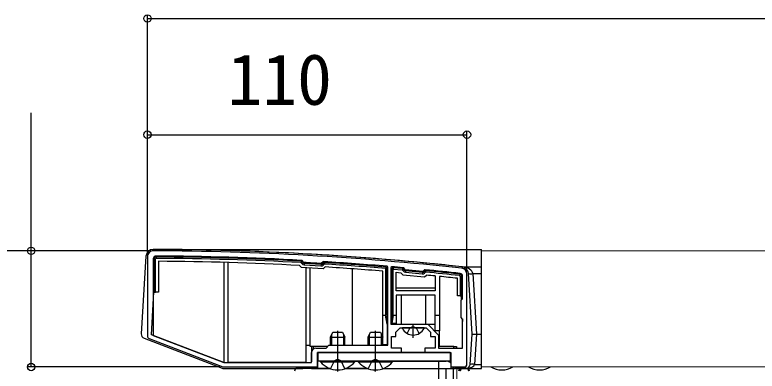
# Model space of a CAD drawing. Units: millimetres, scale not verified. Extents: x -1050 to 1050, y -1566 to 1557.
# Drawn here: x -551.6 to -296.1, y 1197.4 to 1320.1 of the extents above; entities that cross this region are included whole.
import ezdxf
from ezdxf.enums import TextEntityAlignment as Align

# ---------------------------------------------------------------- set-up
doc = ezdxf.new("R2010")
doc.units = ezdxf.units.MM
doc.header["$LTSCALE"] = 8
for name, color, linetype in [('0-3_YKK_11', 7, 'Continuous'), ('0-5_YKK_13', 4, 'Continuous'), ('0-6_YKK_D', 6, 'Continuous')]:
    doc.layers.add(name, color=color, linetype=linetype)
doc.layers.add('0-4_YKK_12', color=2, linetype='Continuous', lineweight=18)
doc.styles.add('ＭＳ ゴシック', font='')
doc.styles.get('ＭＳ ゴシック').set_extended_font_data('MS Gothic')

msp = doc.modelspace()

# ---------------------------------------------------------------- linework, layer by layer
at = {"layer": '0-3_YKK_11'}
for p, q in [((-506, 1236.8), (-506, 1209.487)), ((-421.874, 1233.342), (-422.2, 1233.043)), ((-396, 1199.8), (-396, 1230.8)), ((-505.359, 1208.553), (-480, 1198.8))]:
    msp.add_line(p, q, dxfattribs=at)
for points in [[(-504, 1235.996), (-504, 1209.638), (-479.721, 1200.3)], [(-452.015, 1234.771), (-452.223, 1234.871), (-452.713, 1235.422), (-452.921, 1235.522)], [(-445.289, 1235.076), (-445.507, 1235.001), (-446.057, 1234.511), (-446.275, 1234.436)], [(-448, 1205.3), (-444.5, 1205.3), (-443.5, 1206.3), (-423.2, 1206.3), (-423.2, 1233.179), (-423.475, 1233.478)], [(-422.2, 1233.043), (-422.2, 1213.5), (-414.5, 1213.5), (-409.503, 1213.5), (-405.8, 1209.797), (-405.8, 1205.3), (-397.5, 1205.3), (-397.5, 1215.3), (-398, 1215.8), (-398, 1221.8), (-397.5, 1222.3), (-397.5, 1230.05)], [(-410.369, 1232.286), (-410.59, 1232.218), (-411.244, 1231.675), (-417.218, 1232.229), (-417.768, 1232.892), (-417.972, 1232.999)], [(-480, 1198.8), (-447.5, 1198.8), (-447.5, 1203.8), (-418.5, 1203.8), (-418.5, 1205.3), (-422, 1205.3), (-422, 1209.3), (-420.5, 1209.3), (-420.5, 1210.8), (-419, 1212.3), (-414.958, 1212.3), (-414.775, 1212.42), (-414.225, 1212.42), (-414.042, 1212.3), (-410, 1212.3), (-408.5, 1210.8), (-408.5, 1209.3), (-407, 1209.3), (-407, 1205.3), (-410.5, 1205.3), (-410.5, 1203.8), (-401.5, 1203.8), (-401.5, 1198.8), (-397, 1198.8)], [(-479.721, 1200.3), (-449.5, 1200.3), (-449.5, 1203.8)]]:
    msp.add_lwpolyline(points, dxfattribs=at)
for centre, radius, start, end in [((-504, 1236.8), 2, 89.80939, 179.99999), ((-503, 1235.996), 1, 89.75176, 180), ((-507.32, 238.809), 999.997, 83.71122, 89.80938), ((-507.32, 238.806), 998.2, 86.87597, 89.75176), ((-507.319, 238.823), 997.482, 86.49138, 86.82169), ((-507.322, 238.79), 998.215, 85.18167, 86.43713), ((-507.314, 238.881), 998.124, 84.86459, 85.08947), ((-507.32, 238.81), 998.195, 83.73506, 84.42628), ((-398, 1230.8), 2, 359.99999, 83.71124), ((-398.5, 1230.05), 1, 359.99999, 83.73507), ((-505, 1209.487), 1, 180.00003, 248.9625), ((-448, 1203.8), 1.5, 90.00001, 179.99999), ((-397, 1199.8), 1, 270.00001, 359.99999)]:
    msp.add_arc(centre, radius, start, end, dxfattribs=at)
at = {"layer": '0-4_YKK_12'}
for p, q in [((-391, 1198.8), (-391, 1238.8)), ((71.5, 1238.8), (-391, 1238.8)), ((-401.5, 1200.8), (-447.5, 1200.8)), ((71.5, 1198.8), (-391, 1198.8)), ((-399.5, 1198.3), (-399.5, 1051.8))]:
    msp.add_line(p, q, dxfattribs=at)
at = {"layer": '0-5_YKK_13'}
for p, q in [((-503.987, 1239.3), (-391, 1239.3)), ((-391, 1233.285), (-391, 1239.3)), ((-506.495, 1236.953), (-508.131, 1210.207)), ((-503.7, 1235.996), (-503.2, 1235.996)), ((-502.997, 1236.696), (-502.999, 1236.196)), ((-479.721, 1234.823), (-479.721, 1200.3)), ((-478.221, 1200.3), (-478.221, 1234.781)), ((-453.108, 1235.232), (-453.135, 1234.733)), ((-453.135, 1234.733), (-452.756, 1234.306)), ((-452.383, 1234.639), (-452.756, 1234.306)), ((-452.038, 1234.472), (-452.067, 1233.973)), ((-446.243, 1234.133), (-452.038, 1234.472)), ((-445.456, 1234.638), (-445.882, 1234.259)), ((-445.882, 1234.259), (-445.549, 1233.885)), ((-445.549, 1233.885), (-445.123, 1234.264)), ((-445.456, 1234.638), (-445.123, 1234.264)), ((-445.092, 1234.763), (-445.123, 1234.264)), ((-445.092, 1234.763), (-445.073, 1235.063)), ((-452.067, 1233.973), (-446.272, 1233.634)), ((-451.5, 1232.938), (-451.5, 1206.3)), ((-450, 1206.3), (-450, 1232.85)), ((-446.243, 1234.133), (-446.272, 1233.634)), ((-435.5, 1232.614), (-435.5, 1206.3)), ((-423.958, 1233.217), (-424, 1232.719)), ((-424, 1232.719), (-424, 1216.6)), ((-423.5, 1232.719), (-424, 1232.719)), ((-423.5, 1213.6), (-423.5, 1232.719)), ((-421.9, 1232.497), (-421.4, 1232.497)), ((-421.9, 1232.497), (-421.9, 1213.8)), ((-421.356, 1232.995), (-421.4, 1232.497)), ((-418.208, 1232.718), (-421.356, 1232.995)), ((-418.208, 1232.718), (-418.252, 1232.22)), ((-417.503, 1232.102), (-417.888, 1231.782)), ((-417.165, 1231.923), (-417.211, 1231.425)), ((-411.356, 1231.384), (-417.165, 1231.923)), ((-410.56, 1231.855), (-410.99, 1231.498)), ((-410.56, 1231.855), (-410.241, 1231.47)), ((-410.192, 1231.967), (-410.241, 1231.47)), ((-397.562, 1233.285), (-391, 1233.285)), ((-391, 1230.953), (-391, 1233.285)), ((-420.4, 1231.405), (-418.755, 1231.261)), ((-420.4, 1225), (-420.4, 1231.405)), ((-418.755, 1231.261), (-418.128, 1230.506)), ((-418.128, 1230.506), (-410.67, 1229.814)), ((-417.211, 1231.425), (-411.402, 1230.886)), ((-411.356, 1231.384), (-411.402, 1230.886)), ((-410.99, 1231.498), (-410.671, 1231.113)), ((-410.671, 1231.113), (-410.241, 1231.47)), ((-410.67, 1229.814), (-409.923, 1230.434)), ((-407, 1230.142), (-407, 1225)), ((-405.5, 1229.989), (-405.5, 1216.6)), ((-399.3, 1223.3), (-399.3, 1229.333)), ((-398.513, 1230.756), (-398.567, 1230.259)), ((-397.8, 1229.961), (-398.3, 1229.961)), ((-398.3, 1229.961), (-398.3, 1223.3)), ((-397.8, 1223.3), (-397.8, 1229.961)), ((-394.23, 1210.115), (-395.505, 1230.953)), ((-394.007, 1230.953), (-392.733, 1210.115)), ((-394.007, 1230.953), (-391, 1230.953)), ((-391, 1210.115), (-391, 1230.953)), ((-407, 1226), (-420.4, 1226)), ((-407, 1225), (-420.4, 1225)), ((-418.683, 1223.5), (-418.683, 1213.5)), ((-410.317, 1223.5), (-410.317, 1213.5)), ((-398.3, 1223.3), (-399.3, 1223.3)), ((-398.3, 1223.3), (-397.8, 1223.3)), ((-398.042, 1223.3), (-397.953, 1221.837)), ((-504.644, 1209.886), (-504, 1220.42)), ((-425, 1216.6), (-424, 1216.6)), ((-423.5, 1213.6), (-424, 1216.6)), ((-421.4, 1216.6), (-421.867, 1213.8)), ((-421.4, 1216.6), (-420.4, 1216.6)), ((-420.4, 1216.6), (-420.4, 1213.8)), ((-407, 1216.6), (-405.5, 1216.6)), ((-405.5, 1216.6), (-405.5, 1211.3)), ((-421.9, 1213.8), (-421.867, 1213.8)), ((-420.4, 1213.8), (-421.867, 1213.8)), ((-397.556, 1215.35), (-397.5, 1214.435)), ((-440.5, 1197.3), (-440.5, 1211.3)), ((-427.5, 1197.3), (-427.5, 1211.3)), ((-423.5, 1213.6), (-423.5, 1206.6)), ((-418.683, 1213.5), (-410.317, 1213.5)), ((-410.904, 1212.3), (-418.096, 1212.3)), ((-416.55, 1210.334), (-415.645, 1212.149)), ((-414.5, 1212.758), (-415.645, 1212.149)), ((-414.5, 1208.8), (-414.5, 1213.5)), ((-414.5, 1212.758), (-413.355, 1212.149)), ((-412.45, 1210.334), (-413.355, 1212.149)), ((-410.317, 1213.5), (-407, 1213.5)), ((-405.5, 1205.8), (-405.5, 1211.3)), ((-507.172, 1208.715), (-480.231, 1198.353)), ((-479.721, 1200.3), (-504.644, 1209.886)), ((-443, 1209.1), (-442.2, 1210.8)), ((-443, 1206.3), (-443, 1209.1)), ((-443, 1209.1), (-438, 1209.1)), ((-442.567, 1206.3), (-442.567, 1210.02)), ((-442.2, 1210.8), (-438.8, 1210.8)), ((-438.8, 1210.8), (-438, 1209.1)), ((-438.433, 1206.3), (-438.433, 1210.02)), ((-438, 1206.3), (-438, 1209.1)), ((-430, 1209.1), (-429.2, 1210.8)), ((-430, 1206.3), (-430, 1209.1)), ((-430, 1209.1), (-425, 1209.1)), ((-429.567, 1206.3), (-429.567, 1210.02)), ((-429.2, 1210.8), (-425.8, 1210.8)), ((-425.8, 1210.8), (-425, 1209.1)), ((-425.433, 1206.3), (-425.433, 1210.02)), ((-425, 1206.3), (-425, 1209.1)), ((-394.867, 1199.708), (-394.23, 1210.115)), ((-392.733, 1210.115), (-391, 1210.115)), ((-391, 1199.708), (-391, 1210.115)), ((-451.5, 1206.3), (-450, 1206.3)), ((-451.5, 1206.3), (-451.5, 1200.3)), ((-450, 1205.8), (-450, 1206.3)), ((-425, 1206.6), (-423.5, 1206.6)), ((-449.5, 1205.8), (-450, 1205.8)), ((-449.5, 1205.8), (-449.5, 1200.6)), ((-449, 1205.8), (-449.5, 1205.8)), ((-449, 1205.8), (-449, 1204.918)), ((-444, 1205.8), (-449, 1205.8)), ((-400.5, 1205.8), (-405.5, 1205.8)), ((-401.703, 1200.8), (-401.703, 1203.8)), ((-400.5, 1205.3), (-400.5, 1205.8)), ((-400.499, 1205.8), (-400.5, 1205.8)), ((-400.499, 1205.3), (-400.499, 1205.8)), ((-400.499, 1205.8), (-399.561, 1205.8)), ((-399.561, 1205.8), (-399.561, 1205.3)), ((-440.5, 1201.544), (-441.645, 1200.935)), ((-440.5, 1201.544), (-439.355, 1200.935)), ((-427.5, 1201.544), (-428.645, 1200.935)), ((-427.5, 1201.544), (-426.355, 1200.935)), ((-401.5, 1203.5), (-401.5, 1198.3)), ((-453, 1200.3), (-478.221, 1200.3)), ((-452.5, 1200.3), (-453, 1200.3)), ((-453, 1198.3), (-453, 1198.8)), ((-451.5, 1200.3), (-452.5, 1200.3)), ((-452.5, 1198.3), (-452.5, 1198.8)), ((-449, 1198.8), (-449, 1198.3)), ((-401.5, 1200.8), (-447.5, 1200.8)), ((-434.6, 1200.8), (-446.4, 1200.8)), ((-446.4, 1200.552), (-446.4, 1200.8)), ((-446.4, 1200.552), (-434.6, 1200.552)), ((-443, 1198.217), (-441.645, 1200.935)), ((-438, 1198.217), (-439.355, 1200.935)), ((-437, 1200.8), (-403.2, 1200.8)), ((-437, 1198.641), (-437, 1198.3)), ((-434.6, 1200.552), (-434.6, 1200.8)), ((-421.6, 1200.8), (-433.4, 1200.8)), ((-433.4, 1200.552), (-433.4, 1200.8)), ((-433.4, 1200.552), (-421.6, 1200.552)), ((-430, 1198.217), (-428.645, 1200.935)), ((-425, 1198.217), (-426.355, 1200.935)), ((-421.6, 1200.552), (-421.6, 1200.8)), ((-405.7, 1198.3), (-405.7, 1200.8)), ((-400.5, 1198.3), (-400.5, 1198.8)), ((-400, 1198.3), (-400, 1198.8)), ((-396.5, 1198.934), (-396.5, 1198.3)), ((-393.37, 1199.708), (-391, 1199.708)), ((-391, 1198.3), (-391, 1199.708)), ((-479.944, 1198.3), (-453, 1198.3)), ((-443.229, 1198.3), (-454.406, 1198.3)), ((-453, 1198.3), (-452.5, 1198.3)), ((-449.5, 1198.3), (-452.5, 1198.3)), ((-449, 1198.3), (-447.5, 1198.3)), ((-447.5, 1198.3), (-443.229, 1198.3)), ((-437.771, 1198.3), (-430.229, 1198.3)), ((-430.229, 1198.3), (-437.771, 1198.3)), ((-437, 1198.3), (-430, 1198.3)), ((-424.771, 1198.3), (-401.5, 1198.3)), ((-405.7, 1198.3), (-403.2, 1198.3)), ((-405.7, 1158.8), (-405.7, 1198.3)), ((-401.5, 1198.3), (-400.5, 1198.3)), ((-400.7, 1198.3), (-400.7, 1158.8)), ((-400.5, 1198.3), (-400, 1198.3)), ((-397, 1198.3), (-400, 1198.3)), ((-399.5, 1198.3), (-397.607, 1198.3)), ((-397.607, 1198.3), (-396.094, 1198.3)), ((-396.5, 1198.3), (-396.364, 1198.3)), ((-396.364, 1198.3), (-391, 1198.3))]:
    msp.add_line(p, q, dxfattribs=at)
for points in [[(-503.7, 1235.996), (-503.7, 1224.6), (-503.2, 1224.6)], [(-502.2, 1235.192), (-502.2, 1224.6), (-503.2, 1224.6), (-503.2, 1235.996)], [(-452.383, 1234.639), (-452.762, 1235.065), (-453.135, 1234.733)], [(-444.77, 1233.24), (-445.503, 1232.588), (-452.953, 1233.023), (-453.605, 1233.757)], [(-425, 1206.6), (-425, 1216.6), (-425, 1231.799)], [(-421.4, 1216.6), (-421.4, 1232.497), (-418.252, 1232.22), (-417.888, 1231.782)], [(-417.503, 1232.102), (-417.867, 1232.54), (-418.252, 1232.22)], [(-504, 1220.42), (-503.744, 1224.6), (-503.7, 1224.6)], [(-407, 1216.6), (-407, 1223.5), (-420.4, 1223.5), (-420.4, 1216.6)], [(-405.5, 1211.3), (-407, 1211.3), (-407, 1216.6)], [(-420.4, 1213.8), (-420.4, 1213.5), (-418.683, 1213.5)], [(-394.23, 1210.115), (-392.733, 1210.115), (-393.37, 1199.708)], [(-401.8, 1203.8), (-447.5, 1203.8), (-447.5, 1198.3)], [(-447.203, 1200.8), (-447.203, 1203.8), (-401.8, 1203.8)], [(-449.5, 1198.8), (-449.5, 1198.3), (-449, 1198.3)], [(-397, 1198.8), (-397, 1198.3), (-396.5, 1198.3)], [(-400.7, 1158.8), (-403.2, 1158.8), (-403.2, 1198.3)]]:
    msp.add_lwpolyline(points, dxfattribs=at)
for centre, radius, start, end in [((-504, 1236.8), 2.5, 89.80937, 176.5), ((-507.32, 238.806), 1000.5, 83.71123, 89.80937), ((-503, 1235.996), 0.7, 89.75176, 180), ((-503, 1235.996), 0.2, 89.75176, 180), ((-507.32, 238.806), 997.4, 86.88579, 89.75176), ((-507.32, 238.806), 997.9, 86.88579, 89.75176), ((-507.32, 238.806), 996.4, 86.90973, 89.70556), ((-453.135, 1234.733), 0.5, 41.65653, 86.88579), ((-452.009, 1234.971), 1, 221.65653, 266.65653), ((-452.009, 1234.971), 0.5, 221.65653, 266.65653), ((-446.214, 1234.633), 0.5, 266.65653, 311.65653), ((-445.123, 1234.264), 0.5, 86.42476, 131.65653), ((-507.32, 238.806), 997.4, 85.20806, 86.42476), ((-507.32, 238.806), 997.9, 85.20806, 86.42476), ((-446.214, 1234.633), 1, 266.65653, 311.65653), ((-507.32, 238.806), 996.4, 85.26094, 86.40081), ((-424, 1232.719), 0.5, 0, 85.20806), ((-421.4, 1232.497), 0.5, 84.97702, 180), ((-418.252, 1232.22), 0.5, 39.7, 84.97702), ((-417.119, 1232.421), 1, 219.7, 264.7), ((-417.119, 1232.421), 0.5, 219.7, 264.7), ((-410.241, 1231.47), 0.5, 84.41442, 129.7), ((-507.32, 238.806), 997.9, 83.74021, 84.41442), ((-398, 1230.8), 2.5, 3.5, 83.71123), ((-397.644, 1234.034), 0.754, 263.74114, 276.25886), ((-411.31, 1231.882), 1, 264.7, 309.7), ((-411.31, 1231.882), 0.5, 264.7, 309.7), ((-507.32, 238.806), 997.4, 83.74021, 84.41442), ((-507.32, 238.806), 996.4, 84.2215, 84.39044), ((-507.32, 238.806), 996.4, 83.77629, 84.1348), ((-398.6, 1229.961), 0.3, 0, 83.74021), ((-398.6, 1229.961), 0.8, 0, 83.74021), ((-394.756, 1237.11), 6.203, 263.06854, 276.93146), ((-418.096, 1212.146), 0.154, 90, 207.28096), ((-414.5, 1214), 4.2, 207.28096, 332.71904), ((-410.904, 1212.146), 0.154, 332.71904, 90), ((-506.634, 1210.115), 1.5, 176.5, 248.96249), ((-401.8, 1203.5), 0.3, 0, 90), ((-440.5, 1205.5), 7.7, 219.98312, 320.01688), ((-427.5, 1205.5), 7.7, 219.98312, 320.01688), ((-403.2, 1198.3), 2.5, 47.14426, 90), ((-403.2, 1198.3), 2.5, 0, 11.53696), ((-396.364, 1199.8), 1.5, 270, 356.5), ((-394.118, 1193.551), 6.203, 83.06854, 96.93146), ((-384, 1205.5), 7.7, 240.47373, 299.52627), ((-371, 1205.5), 7.7, 240.47373, 299.52627), ((-479.944, 1199.1), 0.8, 248.96249, 270), ((-454.406, 1197.3), 1, 90, 176.5), ((-428.594, 1197.3), 1, 3.5, 30.22666), ((-397.607, 1197.3), 1, 90, 176.5), ((-396.094, 1197.3), 1, 3.5, 90)]:
    msp.add_arc(centre, radius, start, end, dxfattribs=at)
for centre, major_axis, ratio, start_param, end_param in [((-507.32, 238.806), (1002, 0), 0.998503, 1.4707181, 1.5674692), ((-507.32, 238.806), (1002, 0), 0.998503, 1.4610366, 1.4707181), ((-398, 1230.8), (4, 0), 0.625, 0.0610865, 1.4610366), ((-396.364, 1199.8), (3, 0), 0.5, 4.712389, 6.2220988), ((-397.607, 1197.3), (1.3, 0), 0.769231, 1.5707963, 3.0805061), ((-397.607, 1197.3), (0, 1), 0.7, 6.2831853, 7.7928951), ((-396.094, 1197.3), (0, 1), 0.7, 4.7734755, 6.2831853)]:
    msp.add_ellipse(centre, major_axis=major_axis, ratio=ratio, start_param=start_param, end_param=end_param, dxfattribs=at)
at = {"layer": '0-6_YKK_D'}
for p, q in [((-506, 1237.8), (-506, 1319.8)), ((-506, 1318.8), (115, 1318.8)), ((-506, 1237.8), (-506, 1279.8)), ((-506, 1278.8), (-396, 1278.8)), ((-396, 1231.8), (-396, 1279.8)), ((-504.993, 1238.8), (-587, 1238.8)), ((-504.993, 1238.8), (-547, 1238.8)), ((-480.944, 1198.8), (-547, 1198.8))]:
    msp.add_line(p, q, dxfattribs=at)
msp.add_lwpolyline([(-546, 1198.8), (-546, 1238.8), (-546, 1286.355)], dxfattribs=at)
for centre in [(-506, 1318.8), (-506, 1278.8), (-396, 1278.8), (-546, 1238.8), (-546, 1198.8)]:
    msp.add_circle(centre, 1.275, dxfattribs=at)

# ---------------------------------------------------------------- texts
at = {"layer": '0-6_YKK_D', "style": 'ＭＳ ゴシック'}
msp.add_text('110', height=17.6, dxfattribs=at).set_placement((-478.409, 1283.8), align=Align.BOTTOM_LEFT)

doc.saveas('drawing.dxf')
